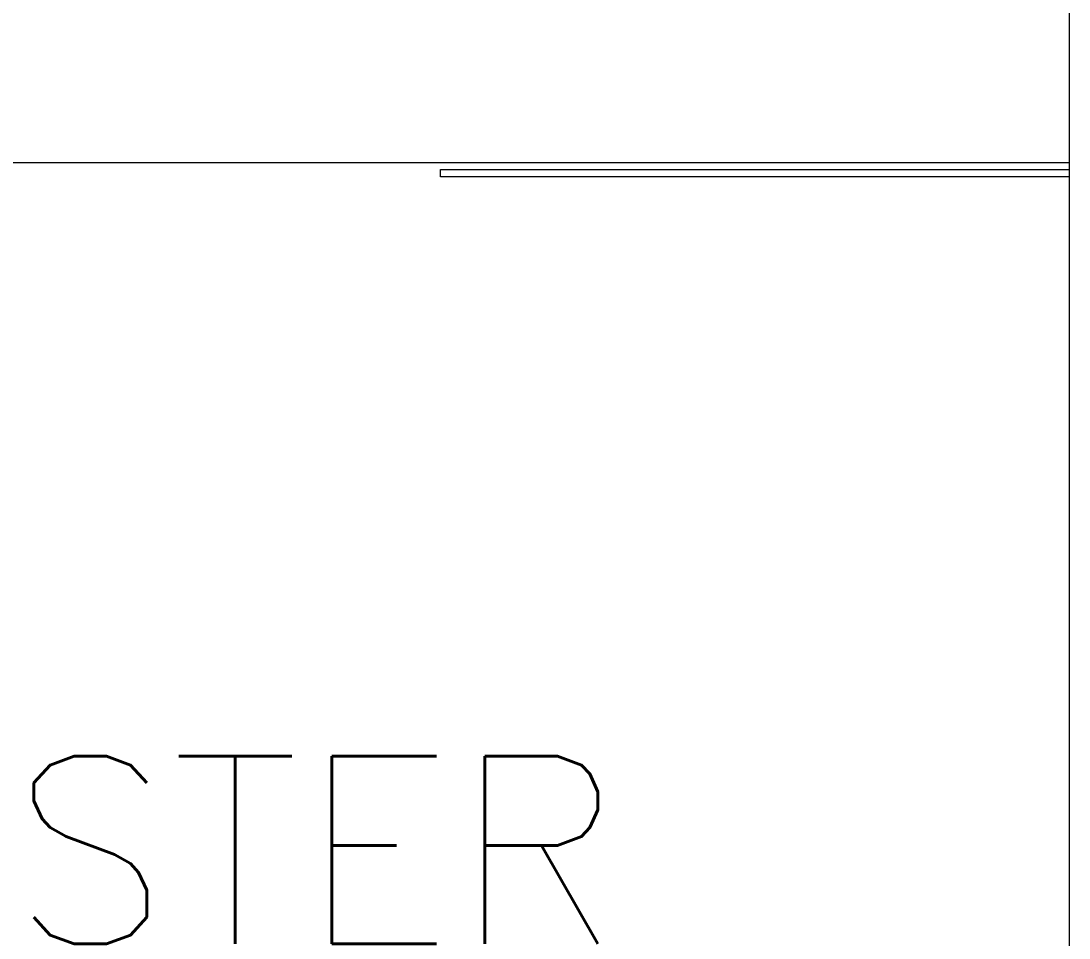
# Model space of a CAD drawing. Header units: metres. Extents: x -232 to 581, y 30 to 789.
# Drawn here: x 232.575 to 233.663, y 728.569 to 729.521 of the extents above; entities that cross this region are included whole.
import ezdxf

# ---------------------------------------------------------------- set-up
doc = ezdxf.new("R2010")
doc.units = ezdxf.units.M
for name, color, linetype, lineweight in [('A-WALL', 250, 'Continuous', 20), ('baños', 140, 'Continuous', 0), ('textos', 7, 'Continuous', 0)]:
    doc.layers.add(name, color=color, linetype=linetype, lineweight=lineweight)
doc.styles.get("Standard").update_dxf_attribs({"font": 'arial.ttf'})

# ---------------------------------------------------------------- blocks, each defined once
blk = doc.blocks.new('21.11.2025 LN09 2DO NIVEL')
at = {"layer": 'A-WALL', "color": 18, "true_color": 0x000000}
blk.add_line((272.3285, 143.8115), (272.3285, 141.5164), dxfattribs=at)
at = {"layer": 'baños', "color": 18, "true_color": 0x000000}
blk.add_line((272.3285, 142.7524), (270.4285, 142.7524), dxfattribs=at)
blk.add_lwpolyline([(272.3285, 142.7378), (271.6764, 142.7378), (271.6764, 142.7455), (272.3285, 142.7455)], close=True, dxfattribs=at)
at = {"layer": 'baños', "color": 18, "linetype": 'Continuous', "true_color": 0x000000, "flags": 8}
for tag, p in [('TRADENAME', (265.5139, 159.7825, 0)), ('MODELNUMBER', (265.5139, 159.7825, 0)), ('PRODUCT', (265.5139, 159.7825, 0)), ('MATERIAL', (265.5139, 159.7824, 0)), ('MODELNUMBER', (266.6886, 159.7825, 0)), ('PRODUCT', (266.6886, 159.7825, 0)), ('TRADENAME', (266.6886, 159.7825, 0)), ('MATERIAL', (266.6886, 159.7824, 0))]:
    blk.add_attdef(tag, p, '', height=0.0000254, rotation=180.0001, dxfattribs=at)
at = {"layer": 'textos', "color": 18, "true_color": 0x000000, "insert": (270.8784, 141.2914), "char_height": 0.195, "width": 1.854973, "attachment_point": 7}
blk.add_mtext('{\\Fromans|c0;MASTER BATHROOM\\P2}', dxfattribs=at)

msp = doc.modelspace()

# ---------------------------------------------------------------- block references
at = {"color": 1}
msp.add_blockref('21.11.2025 LN09 2DO NIVEL', (-38.6658, 586.621), dxfattribs=at)

doc.saveas('drawing.dxf')
